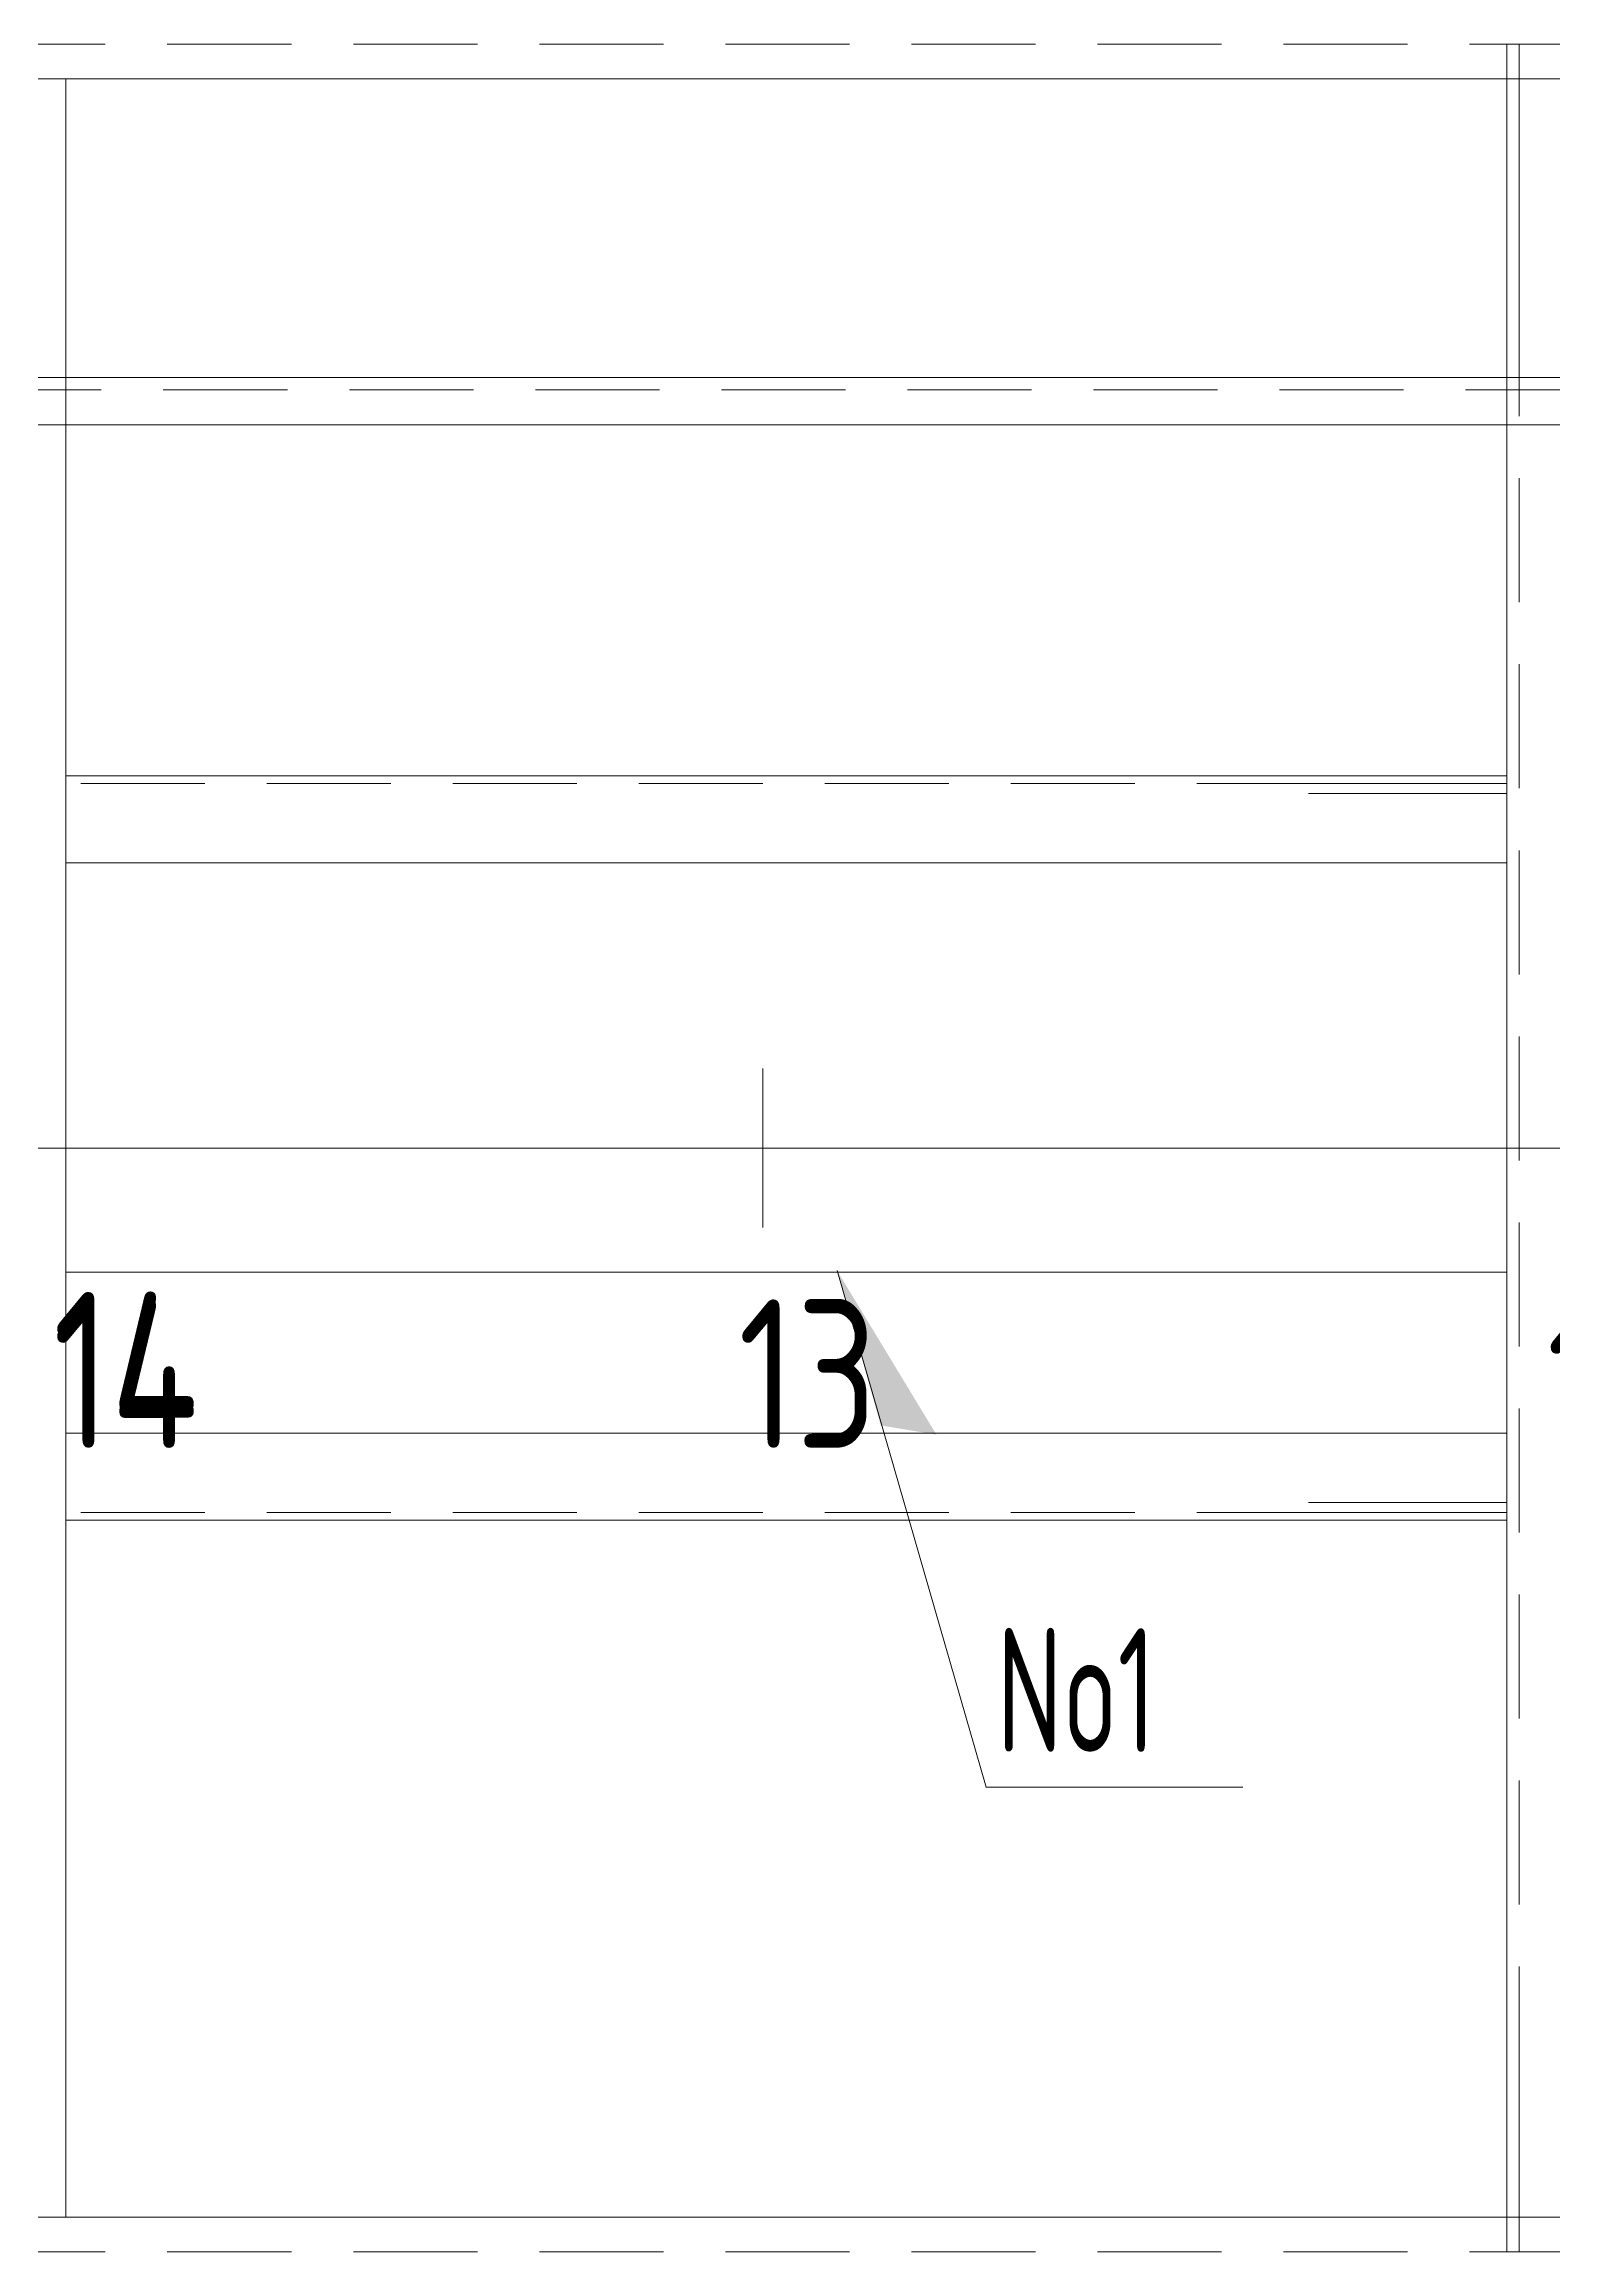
# Model space of a CAD drawing. Header units: millimetres. Extents: x 149544 to 197467, y -3118 to 25363.
# Drawn here: x 158028 to 158637, y 16951 to 17841 of the extents above; entities that cross this region are included whole.
import ezdxf

# ---------------------------------------------------------------- set-up
doc = ezdxf.new("R2010")
doc.units = ezdxf.units.MM
doc.header["$MEASUREMENT"] = 0
for name, pattern in [('K5LT32768', [0]), ('K5LT32769', [0]), ('K5LT32791', [0]), ('K5LT32795', [75, 50, -25])]:
    doc.linetypes.add(name, pattern=pattern)
doc.styles.add('KTEXTSTYLE', font='GOST_AU.SHX', dxfattribs={"width": 0.96, "height": 5})

msp = doc.modelspace()

# ---------------------------------------------------------------- hatches: boundary and pattern name
msp.add_hatch(color=0).paths.add_polyline_path([(158365.45, 17284.09), (158387.85, 17280.38), (158347.77, 17346.52)])

# ---------------------------------------------------------------- linework, layer by layer
at = {"color": 0, "linetype": 'K5LT32795', "lineweight": 18}
for p, q in [((161202.77, 17840.93), (155879.84, 17840.93)), ((158622.84, 17740.93), (158622.84, 17050.93)), ((161201.16, 17701.52), (155878.23, 17701.52)), ((158617.84, 17542.93), (158036.84, 17542.93)), ((158617.84, 17248.93), (158036.84, 17248.93)), ((161202.77, 16950.93), (155879.84, 16950.93))]:
    msp.add_line(p, q, dxfattribs=at)
at = {"color": 0, "linetype": 'K5LT32769', "lineweight": 18}
for p, q in [((158617.84, 17840.93), (158617.84, 16950.93)), ((158617.84, 17840.93), (158622.84, 17840.93)), ((158622.84, 17840.93), (158622.84, 17740.93)), ((155802.35, 17826.93), (161208.55, 17826.93)), ((158017.84, 17826.93), (158036.84, 17826.93)), ((158036.84, 16964.93), (158036.84, 17826.93)), ((158617.84, 17826.93), (158636.84, 17826.93)), ((161193.93, 17706.52), (155778.23, 17706.52)), ((155800.75, 17687.52), (161206.95, 17687.52)), ((158617.84, 17545.93), (158036.84, 17545.93)), ((158537.84, 17545.93), (158608.34, 17545.93)), ((158537.84, 17542.93), (158608.34, 17542.93)), ((158608.34, 17545.93), (158617.84, 17545.93)), ((158608.34, 17542.93), (158617.84, 17542.93)), ((158036.84, 17510.93), (158617.84, 17510.93)), ((158036.84, 17345.93), (158617.84, 17345.93)), ((158036.84, 17280.93), (158617.84, 17280.93)), ((158537.84, 17248.93), (158608.34, 17248.93)), ((158608.34, 17248.93), (158617.84, 17248.93)), ((158617.84, 17245.93), (158036.84, 17245.93)), ((158537.84, 17245.93), (158608.34, 17245.93)), ((158608.34, 17245.93), (158617.84, 17245.93)), ((158622.84, 17050.93), (158622.84, 16950.93)), ((155802.35, 16964.93), (161208.55, 16964.93)), ((158017.84, 16964.93), (158036.84, 16964.93)), ((158617.84, 16964.93), (158636.84, 16964.93)), ((158617.84, 16950.93), (158622.84, 16950.93))]:
    msp.add_line(p, q, dxfattribs=at)
at = {"color": 0, "linetype": 'K5LT32791', "lineweight": 18}
for p, q in [((158537.84, 17538.89), (158617.84, 17538.89)), ((158537.84, 17252.97), (158617.84, 17252.97))]:
    msp.add_line(p, q, dxfattribs=at)
at = {"color": 0, "linetype": 'K5LT32768', "lineweight": 18}
for p, q in [((158317.84, 17363.93), (158317.84, 17427.93)), ((158617.84, 17363.93), (158617.84, 17427.93)), ((155189.72, 17395.93), (161546.98, 17395.93)), ((158407.94, 17138.33), (158347.77, 17346.52)), ((158511.34, 17138.33), (158407.71, 17138.33))]:
    msp.add_line(p, q, dxfattribs=at)

# ---------------------------------------------------------------- texts
at = {"color": 0, "char_height": 2.5, "attachment_point": 1, "style": 'KTEXTSTYLE'}
for s, insert in [('{\\H24x;\\W0.965;\\C6;14}', (158031.71, 17337.91)), ('{\\H24x;\\W0.965;\\C6;14}', (158031.71, 17334.91)), ('{\\H24x;\\W0.965;\\C6;13}', (158307.91, 17334.91)), ('{\\H24x;\\W0.965;\\C6;12}', (158633.84, 17330.51)), ('\\H3.5;\\W0.965;\\Q15;\\Q0;\\W0.765;\\H50.00;{\\c16711935;No1}', (158412.17, 17202.34))]:
    msp.add_mtext(s, dxfattribs=dict(at, insert=insert))

doc.saveas('drawing.dxf')
